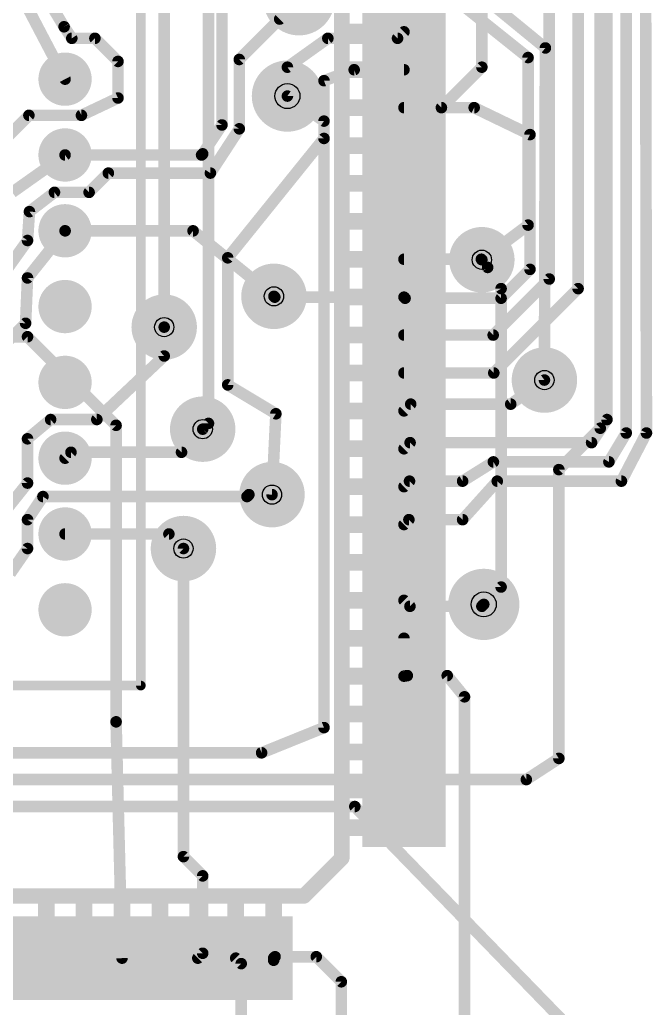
# Model space of a CAD drawing. Extents: x -10.2 to 81, y -3.9 to 69.4.
# Drawn here: x 60.71 to 69.05, y 25.18 to 38.22 of the extents above; entities that cross this region are included whole.
import ezdxf

# ---------------------------------------------------------------- set-up
doc = ezdxf.new("R2010")
doc.units = 0
for name, color, linetype in [('1', 22, 'CONTINUOUS'), ('16', 175, 'CONTINUOUS'), ('18', 82, 'CONTINUOUS'), ('21', 253, 'CONTINUOUS'), ('22', 253, 'CONTINUOUS'), ('29', 253, 'CONTINUOUS'), ('30', 253, 'CONTINUOUS'), ('31', 253, 'CONTINUOUS'), ('32', 253, 'CONTINUOUS'), ('44', 253, 'CONTINUOUS'), ('52', 253, 'CONTINUOUS')]:
    doc.layers.add(name, color=color, linetype=linetype)

# ---------------------------------------------------------------- blocks, each defined once
blk = doc.blocks.new('PIE')
at = {"const_width": 0.5}
blk.add_lwpolyline([(0, -0.25, 1), (0, 0.25, 1), (0, -0.25)], format="xyb", dxfattribs=at)
blk = doc.blocks.new('RECT')
blk.add_solid([(-0.5, -0.5), (0.5, -0.5), (-0.5, 0.5), (0.5, 0.5)])
blk = doc.blocks.new('ROUNDV')
at = {"const_width": 0.5}
blk.add_lwpolyline([(0, -0.25, 1), (0, 0.25, 1), (0, -0.25)], format="xyb", dxfattribs=at)

msp = doc.modelspace()

# ---------------------------------------------------------------- linework, layer by layer
at = {"layer": '1', "const_width": 0.1524}
for points in [[(61.3156, 43.0276), (67.6402, 37.846)], [(65.3796, 39.3446), (67.4116, 37.719)], [(68.3641, 32.8295), (68.3641, 39.3954)], [(60.325, 39.3009), (61.3028, 37.4341)], [(63.373, 36.83), (63.373, 38.9382)], [(63.6016, 37.6936), (64.389, 38.481)], [(64.135, 38.227), (64.389, 38.481)], [(61.2902, 38.1254), (61.1378, 38.3794)], [(61.3918, 37.973), (61.2902, 38.1254)], [(61.6966, 37.973), (61.3918, 37.973)], [(62.0014, 37.6682), (61.6966, 37.973)], [(67.6402, 37.846), (67.6275, 33.4645)], [(62.0014, 37.6682), (62.0014, 37.1856)], [(63.6016, 36.7792), (63.6016, 37.6936)], [(67.4116, 37.719), (67.4116, 35.5092)], [(62.0014, 37.1856), (61.5188, 36.957)], [(64.2366, 37.211), (64.7192, 36.8808)], [(60.8257, 36.957), (60.3028, 36.4341)], [(61.5188, 36.957), (60.8257, 36.957)], [(63.119, 36.449), (63.373, 36.83)], [(64.7192, 36.8808), (64.7192, 28.8798)], [(63.2206, 36.195), (63.6016, 36.7792)], [(63.1041, 36.4341), (63.119, 36.449)], [(60.6065, 35.941), (61.3028, 36.4341)], [(61.3028, 36.4341), (63.1041, 36.4341)], [(61.6204, 35.941), (61.8744, 36.195)], [(61.8744, 36.195), (63.2206, 36.195)], [(60.833, 35.687), (61.1632, 35.941)], [(61.1632, 35.941), (61.6204, 35.941)], [(60.8076, 35.306), (60.833, 35.687)], [(60.8076, 34.8119), (61.3028, 35.4341)], [(61.3039, 35.433), (61.3028, 35.4341)], [(62.992, 35.433), (61.3039, 35.433)], [(64.0588, 34.5694), (62.992, 35.433)], [(67.4116, 35.5092), (66.802, 35.052)], [(60.5536, 34.9504), (60.8076, 35.306)], [(66.802, 35.052), (66.8782, 34.9504)], [(66.8782, 34.9504), (67.056, 34.671)], [(60.7822, 34.2138), (60.8076, 34.8119)], [(67.056, 34.671), (67.056, 30.734)], [(60.5282, 33.9598), (60.7822, 34.2138)], [(62.611, 33.782), (62.611, 34.163)], [(61.722, 32.9438), (62.611, 33.782)], [(60.8076, 32.6898), (61.1124, 32.9438)], [(61.1124, 32.9438), (61.722, 32.9438)], [(63.119, 32.8168), (62.8396, 32.512)], [(67.818, 32.2834), (68.3641, 32.8295)], [(60.8076, 32.1056), (60.8076, 32.6898)], [(61.3807, 32.512), (61.3028, 32.4341)], [(62.8396, 32.512), (61.3807, 32.512)], [(67.818, 28.4734), (67.818, 32.2834)], [(60.3028, 31.4738), (60.8076, 32.1056)], [(61.0108, 31.9278), (60.8076, 31.623)], [(63.7032, 31.9278), (61.0108, 31.9278)], [(63.7032, 31.9278), (63.7286, 31.9532)], [(63.7286, 31.9532), (64.0334, 31.9532)], [(60.8076, 31.623), (60.8076, 31.242)], [(61.3028, 31.4341), (62.6729, 31.4341)], [(62.6729, 31.4341), (62.865, 31.242)], [(60.8076, 31.242), (60.579, 30.9118)], [(67.056, 30.734), (66.8274, 30.5054)], [(64.7192, 28.8798), (63.8962, 28.5471)], [(59.9084, 28.5471), (63.8962, 28.5471)], [(67.3887, 28.194), (67.818, 28.4734)], [(58.9686, 28.194), (67.3887, 28.194)], [(65.1256, 27.8384), (53.0098, 27.8384)], [(68.58, 24.2824), (65.1256, 27.8384)]]:
    msp.add_lwpolyline(points, dxfattribs=at)
at = {"layer": '1', "const_width": 0.0762}
for points in [[(64.1081, 38.2539, 1), (64.1619, 38.2001)], [(61.3219, 38.1465, 1), (61.2585, 38.1043)], [(61.2575, 38.1058, 1), (61.3229, 38.145)], [(61.3918, 38.0111, 1), (61.3918, 37.9349)], [(61.3601, 37.9519, 1), (61.4235, 37.9941)], [(61.7235, 37.9999, 1), (61.6697, 37.9461)], [(61.6966, 37.9349, 1), (61.6966, 38.0111)], [(67.6783, 37.8459, 1), (67.6021, 37.8461)], [(67.6161, 37.8165, 1), (67.6643, 37.8755)], [(62.0395, 37.6682, 1), (61.9633, 37.6682)], [(61.9745, 37.6413, 1), (62.0283, 37.6951)], [(63.6397, 37.6936, 1), (63.5635, 37.6936)], [(63.5747, 37.7205, 1), (63.6285, 37.6667)], [(67.4497, 37.719, 1), (67.3735, 37.719)], [(67.3878, 37.6892, 1), (67.4354, 37.7488)], [(61.269, 37.4164, 1), (61.3365, 37.4518)], [(61.9633, 37.1856, 1), (62.0395, 37.1856)], [(62.0177, 37.1512, 1), (61.9851, 37.22)], [(64.2581, 37.2424, 1), (64.2151, 37.1796)], [(60.8257, 36.9951, 1), (60.8257, 36.9189)], [(60.8526, 36.9301, 1), (60.7987, 36.9839)], [(61.5025, 36.9914, 1), (61.5351, 36.9226)], [(61.5188, 36.9189, 1), (61.5188, 36.9951)], [(63.4047, 36.8089, 1), (63.3413, 36.8511)], [(64.7573, 36.8808, 1), (64.6811, 36.8808)], [(64.6977, 36.8494, 1), (64.7407, 36.9122)], [(63.3349, 36.83, 1), (63.4111, 36.83)], [(63.5635, 36.7792, 1), (63.6397, 36.7792)], [(63.6335, 36.7584, 1), (63.5697, 36.8)], [(63.1459, 36.4221, 1), (63.0921, 36.4759)], [(61.3028, 36.4722, 1), (61.3028, 36.396)], [(61.3248, 36.403, 1), (61.2808, 36.4652)], [(63.0772, 36.4611, 1), (63.1311, 36.4072)], [(63.0873, 36.4701, 1), (63.1507, 36.4279)], [(63.1041, 36.396, 1), (63.1041, 36.4722)], [(61.8744, 36.2331, 1), (61.8744, 36.1569)], [(61.9013, 36.1681, 1), (61.8475, 36.2219)], [(63.1887, 36.2158, 1), (63.2525, 36.1742)], [(63.2206, 36.1569, 1), (63.2206, 36.2331)], [(61.1632, 35.9791, 1), (61.1632, 35.9029)], [(61.1864, 35.9108, 1), (61.14, 35.9712)], [(61.5935, 35.9679, 1), (61.6473, 35.9141)], [(61.6204, 35.9029, 1), (61.6204, 35.9791)], [(60.8098, 35.7172, 1), (60.8562, 35.6568)], [(60.871, 35.6845, 1), (60.795, 35.6895)], [(61.3297, 35.4611, 1), (61.2759, 35.4072)], [(61.3039, 35.4711, 1), (61.3039, 35.3949)], [(61.3326, 35.4104, 1), (61.273, 35.4578)], [(61.277, 35.4061, 1), (61.3308, 35.4599)], [(63.016, 35.4626, 1), (62.968, 35.4034)], [(62.992, 35.3949, 1), (62.992, 35.4711)], [(67.3735, 35.5092, 1), (67.4497, 35.5092)], [(67.4345, 35.4787, 1), (67.3887, 35.5397)], [(60.7696, 35.3085, 1), (60.8456, 35.3035)], [(60.8386, 35.2839, 1), (60.7766, 35.3281)], [(66.8325, 35.0749, 1), (66.7715, 35.0291)], [(66.7791, 35.0825, 1), (66.8249, 35.0215)], [(66.9103, 34.9709, 1), (66.8461, 34.9299)], [(66.8477, 34.9275, 1), (66.9087, 34.9733)], [(60.8457, 34.8103, 1), (60.7695, 34.8135)], [(60.7778, 34.8356, 1), (60.8374, 34.7882)], [(67.0941, 34.671, 1), (67.0179, 34.671)], [(67.0239, 34.6505, 1), (67.0881, 34.6915)], [(64.0348, 34.5398, 1), (64.0828, 34.599)], [(60.7441, 34.2154, 1), (60.8203, 34.2122)], [(60.8091, 34.1869, 1), (60.7553, 34.2407)], [(62.6491, 34.163, 1), (62.5729, 34.163)], [(62.5729, 33.782, 1), (62.6491, 33.782)], [(62.6371, 33.7543, 1), (62.5849, 33.8097)], [(67.5894, 33.4646, 1), (67.6656, 33.4644)], [(61.1124, 32.9819, 1), (61.1124, 32.9057)], [(61.1368, 32.9145, 1), (61.088, 32.9731)], [(61.6959, 32.9715, 1), (61.7481, 32.9161)], [(61.722, 32.9057, 1), (61.722, 32.9819)], [(63.1471, 32.7911, 1), (63.0909, 32.8425)], [(68.326, 32.8295, 1), (68.4022, 32.8295)], [(68.391, 32.8026, 1), (68.3372, 32.8564)], [(60.8457, 32.6898, 1), (60.7695, 32.6898)], [(60.7832, 32.7191, 1), (60.832, 32.6605)], [(61.2759, 32.4611, 1), (61.3297, 32.4072)], [(61.3807, 32.5501, 1), (61.3807, 32.4739)], [(61.4076, 32.4851, 1), (61.3537, 32.5389)], [(62.8115, 32.5377, 1), (62.8677, 32.4863)], [(62.8396, 32.4739, 1), (62.8396, 32.5501)], [(67.8561, 32.2834, 1), (67.7799, 32.2834)], [(67.7911, 32.3103, 1), (67.8449, 32.2565)], [(60.7695, 32.1056, 1), (60.8457, 32.1056)], [(60.8374, 32.0818, 1), (60.7778, 32.1294)], [(61.0108, 31.9659, 1), (61.0108, 31.8897)], [(61.0425, 31.9067, 1), (60.9791, 31.9489)], [(63.6763, 31.9547, 1), (63.7301, 31.9009)], [(63.7286, 31.9913, 1), (63.7286, 31.9151)], [(63.7555, 31.9263, 1), (63.7017, 31.9801)], [(63.7032, 31.8897, 1), (63.7032, 31.9659)], [(64.0334, 31.9151, 1), (64.0334, 31.9913)], [(60.8457, 31.623, 1), (60.7695, 31.623)], [(60.7759, 31.6441, 1), (60.8393, 31.6019)], [(61.3028, 31.4722, 1), (61.3028, 31.396)], [(62.6998, 31.4611, 1), (62.6459, 31.4072)], [(62.6729, 31.396, 1), (62.6729, 31.4722)], [(60.8389, 31.2203, 1), (60.7763, 31.2637)], [(62.8381, 31.2151, 1), (62.8919, 31.2689)], [(60.7695, 31.242, 1), (60.8457, 31.242)], [(67.0829, 30.7071, 1), (67.0291, 30.7609)], [(67.0179, 30.734, 1), (67.0941, 30.734)], [(66.8005, 30.5323, 1), (66.8543, 30.4785)], [(64.7335, 28.8445, 1), (64.7049, 28.9151)], [(64.6811, 28.8798, 1), (64.7573, 28.8798)], [(63.882, 28.5824, 1), (63.9105, 28.5117)], [(63.8962, 28.509, 1), (63.8962, 28.5852)], [(67.7799, 28.4734, 1), (67.8561, 28.4734)], [(67.8388, 28.4415, 1), (67.7972, 28.5053)], [(67.368, 28.2259, 1), (67.4095, 28.1621)], [(67.3887, 28.1559, 1), (67.3887, 28.2321)], [(65.1529, 27.8649, 1), (65.0983, 27.8119)], [(65.1256, 27.8003, 1), (65.1256, 27.8765)]]:
    msp.add_lwpolyline(points, format="xyb", dxfattribs=at)
at = {"layer": '16', "const_width": 0.1524}
for points in [[(66.802, 37.592), (66.802, 40.259)], [(68.961, 39.878), (68.9737, 32.766)], [(68.707, 39.751), (68.707, 32.766)], [(68.453, 39.624), (68.453, 32.9438)], [(63.1952, 32.893), (63.1952, 38.989)], [(67.691, 34.798), (67.691, 38.862)], [(68.072, 34.671), (68.072, 38.862)], [(62.611, 34.163), (62.611, 38.608)], [(65.6894, 37.973), (65.7747, 38.0584)], [(64.2366, 37.592), (64.77, 37.973)], [(64.77, 37.973), (65.6894, 37.973)], [(64.2366, 37.211), (64.2366, 37.592)], [(65.1174, 37.5584), (64.7192, 37.4142)], [(65.7747, 37.5584), (65.1174, 37.5584)], [(66.2684, 37.0584), (66.802, 37.592)], [(64.7192, 37.4142), (64.7192, 36.6522)], [(65.7747, 37.0584), (66.7006, 37.0584)], [(65.7747, 37.0584), (66.2684, 37.0584)], [(66.7006, 37.0584), (67.437, 36.703)], [(67.437, 36.703), (67.437, 34.925)], [(63.4492, 35.0774), (64.7192, 36.6522)], [(63.4492, 35.0774), (63.4492, 33.401)], [(65.7747, 35.0584), (66.7956, 35.0584)], [(66.7956, 35.0584), (66.802, 35.052)], [(67.437, 34.925), (67.056, 34.544)], [(66.9514, 34.0584), (67.691, 34.798)], [(66.9594, 33.5584), (68.072, 34.671)], [(64.0588, 34.5694), (64.0698, 34.5584)], [(64.0698, 34.5584), (65.7747, 34.5584)], [(65.7891, 34.544), (65.7747, 34.5584)], [(67.056, 34.544), (65.7891, 34.544)], [(60.8076, 34.036), (57.023, 34.036)], [(60.8076, 34.036), (61.976, 32.8676)], [(65.7747, 34.0584), (66.9514, 34.0584)], [(65.7747, 33.5584), (66.9594, 33.5584)], [(67.6275, 33.4645), (67.183, 33.147)], [(63.4492, 33.401), (64.0842, 33.02)], [(65.8633, 33.147), (65.7747, 33.0584)], [(67.183, 33.147), (65.8633, 33.147)], [(64.0842, 33.02), (64.0334, 31.9532)], [(68.453, 32.9438), (68.2498, 32.639)], [(61.976, 28.956), (61.976, 32.8676)], [(63.119, 32.8168), (63.1952, 32.893)], [(68.707, 32.766), (68.4784, 32.385)], [(68.9737, 32.766), (68.6435, 32.131)], [(65.8554, 32.639), (65.7747, 32.5584)], [(68.2498, 32.639), (65.8554, 32.639)], [(66.9544, 32.385), (66.548, 32.131)], [(68.4784, 32.385), (66.9544, 32.385)], [(65.8474, 32.131), (65.7747, 32.0584)], [(66.548, 32.131), (65.8474, 32.131)], [(67.0052, 32.131), (66.548, 31.623)], [(68.6435, 32.131), (67.0052, 32.131)], [(65.8394, 31.623), (65.7747, 31.5584)], [(66.548, 31.623), (65.8394, 31.623)], [(62.865, 31.242), (62.865, 27.178)], [(65.8531, 30.48), (65.7747, 30.5584)], [(66.802, 30.48), (65.8531, 30.48)], [(66.8274, 30.5054), (66.802, 30.48)], [(65.7747, 30.0584), (65.7747, 29.5584)], [(65.8183, 29.5656), (65.7747, 29.5584)], [(66.3448, 29.5656), (65.8183, 29.5656)], [(66.5734, 29.2862), (66.3448, 29.5656)], [(66.5734, 24.511), (66.5734, 29.2862)], [(62.0547, 25.8384), (61.976, 28.956)], [(62.865, 27.178), (63.119, 26.924)], [(63.119, 26.924), (63.119, 25.9027)], [(63.119, 25.9027), (63.0547, 25.8384)], [(63.627, 25.7661), (63.5547, 25.8384)], [(63.627, 24.892), (63.627, 25.7661)], [(64.0547, 25.8384), (64.0735, 25.8572)], [(64.0547, 25.8384), (64.0547, 25.8105)], [(64.0735, 25.8572), (64.6176, 25.8572)], [(64.6176, 25.8572), (64.9478, 25.527)], [(64.9478, 25.527), (64.9478, 24.4348)]]:
    msp.add_lwpolyline(points, dxfattribs=at)
at = {"layer": '16', "const_width": 0.0762}
for points in [[(65.8017, 38.0314, 1), (65.7478, 38.0853)], [(64.77, 38.0111, 1), (64.77, 37.9349)], [(64.7921, 37.942, 1), (64.7479, 38.004)], [(65.6624, 37.9999, 1), (65.7163, 37.9461)], [(65.6894, 37.9349, 1), (65.6894, 38.0111)], [(64.2747, 37.592, 1), (64.1985, 37.592)], [(64.2145, 37.623, 1), (64.2587, 37.561)], [(65.1174, 37.5965, 1), (65.1174, 37.5203)], [(65.1304, 37.5226, 1), (65.1044, 37.5942)], [(65.7747, 37.5203, 1), (65.7747, 37.5965)], [(66.7639, 37.592, 1), (66.8401, 37.592)], [(66.8289, 37.5651, 1), (66.7751, 37.6189)], [(64.7573, 37.4142, 1), (64.6811, 37.4142)], [(64.7062, 37.45, 1), (64.7322, 37.3784)], [(64.1985, 37.211, 1), (64.2747, 37.211)], [(65.7747, 37.0965, 1), (65.7747, 37.0203)], [(65.7747, 37.0965, 1), (65.7747, 37.0203)], [(66.2414, 37.0853, 1), (66.2953, 37.0314)], [(66.2684, 37.0203, 1), (66.2684, 37.0965)], [(66.7172, 37.0927, 1), (66.6841, 37.0241)], [(66.7006, 37.0203, 1), (66.7006, 37.0965)], [(67.4751, 36.703, 1), (67.3989, 36.703)], [(67.4204, 36.6687, 1), (67.4536, 36.7373)], [(64.6811, 36.6522, 1), (64.7573, 36.6522)], [(64.7489, 36.6283, 1), (64.6895, 36.6761)], [(63.4873, 35.0774, 1), (63.4111, 35.0774)], [(63.4195, 35.1013, 1), (63.4789, 35.0535)], [(65.7747, 35.0965, 1), (65.7747, 35.0203)], [(66.8226, 35.0853, 1), (66.7687, 35.0314)], [(66.7751, 35.0251, 1), (66.8289, 35.0789)], [(66.7956, 35.0203, 1), (66.7956, 35.0965)], [(67.3989, 34.925, 1), (67.4751, 34.925)], [(67.4639, 34.8981, 1), (67.4101, 34.9519)], [(67.6529, 34.798, 1), (67.7291, 34.798)], [(67.7179, 34.7711, 1), (67.6641, 34.8249)], [(68.0339, 34.671, 1), (68.1101, 34.671)], [(68.0989, 34.6441, 1), (68.0451, 34.6979)], [(64.0857, 34.5963, 1), (64.0319, 34.5425)], [(64.0698, 34.5965, 1), (64.0698, 34.5203)], [(64.0429, 34.5314, 1), (64.0968, 34.5853)], [(65.8017, 34.5853, 1), (65.7478, 34.5314)], [(65.7891, 34.5821, 1), (65.7891, 34.5059)], [(65.7622, 34.5171, 1), (65.8161, 34.5709)], [(65.7747, 34.5203, 1), (65.7747, 34.5965)], [(67.0291, 34.5709, 1), (67.0829, 34.5171)], [(67.056, 34.5059, 1), (67.056, 34.5821)], [(62.5729, 34.163, 1), (62.6491, 34.163)], [(60.8345, 34.0629, 1), (60.7807, 34.0091)], [(60.8076, 33.9979, 1), (60.8076, 34.0741)], [(65.7747, 34.0965, 1), (65.7747, 34.0203)], [(66.9244, 34.0853, 1), (66.9783, 34.0314)], [(66.9514, 34.0203, 1), (66.9514, 34.0965)], [(65.7747, 33.5965, 1), (65.7747, 33.5203)], [(66.9324, 33.5853, 1), (66.9863, 33.5314)], [(66.9594, 33.5203, 1), (66.9594, 33.5965)], [(67.6496, 33.4335, 1), (67.6054, 33.4955)], [(63.4688, 33.4337, 1), (63.4296, 33.3683)], [(63.4111, 33.401, 1), (63.4873, 33.401)], [(65.7478, 33.0853, 1), (65.8017, 33.0314)], [(65.8633, 33.1851, 1), (65.8633, 33.1089)], [(65.8903, 33.1201, 1), (65.8364, 33.1739)], [(67.1609, 33.178, 1), (67.2051, 33.116)], [(67.183, 33.1089, 1), (67.183, 33.1851)], [(64.1223, 33.0182, 1), (64.0461, 33.0218)], [(64.0646, 32.9873, 1), (64.1038, 33.0527)], [(68.4847, 32.9227, 1), (68.4213, 32.9649)], [(62.0141, 32.8676, 1), (61.9379, 32.8676)], [(61.9491, 32.8407, 1), (62.0029, 32.8945)], [(63.0921, 32.8437, 1), (63.1459, 32.7899)], [(63.1571, 32.893, 1), (63.2333, 32.893)], [(63.2221, 32.8661, 1), (63.1683, 32.9199)], [(68.4149, 32.9438, 1), (68.4911, 32.9438)], [(68.6689, 32.766, 1), (68.7451, 32.766)], [(68.7397, 32.7464, 1), (68.6743, 32.7856)], [(68.9356, 32.7659, 1), (69.0118, 32.7661)], [(69.0075, 32.7484, 1), (68.9399, 32.7836)], [(65.7478, 32.5853, 1), (65.8017, 32.5314)], [(65.8554, 32.6771, 1), (65.8554, 32.6009)], [(65.8823, 32.6121, 1), (65.8284, 32.6659)], [(68.2181, 32.6601, 1), (68.2815, 32.6179)], [(68.2498, 32.6009, 1), (68.2498, 32.6771)], [(66.9544, 32.4231, 1), (66.9544, 32.3469)], [(66.9746, 32.3527, 1), (66.9342, 32.4173)], [(68.4457, 32.4046, 1), (68.5111, 32.3654)], [(68.4784, 32.3469, 1), (68.4784, 32.4231)], [(65.7478, 32.0853, 1), (65.8017, 32.0314)], [(65.8474, 32.1691, 1), (65.8474, 32.0929)], [(65.8743, 32.1041, 1), (65.8204, 32.1579)], [(66.5278, 32.1633, 1), (66.5682, 32.0987)], [(66.548, 32.0929, 1), (66.548, 32.1691)], [(67.0052, 32.1691, 1), (67.0052, 32.0929)], [(67.0335, 32.1055, 1), (66.9769, 32.1565)], [(68.6097, 32.1486, 1), (68.6773, 32.1134)], [(68.6435, 32.0929, 1), (68.6435, 32.1691)], [(63.9953, 31.955, 1), (64.0715, 31.9514)], [(65.8394, 31.6611, 1), (65.8394, 31.5849)], [(65.8663, 31.5961, 1), (65.8124, 31.6499)], [(66.548, 31.5849, 1), (66.548, 31.6611)], [(65.7478, 31.5853, 1), (65.8017, 31.5314)], [(66.5197, 31.6485, 1), (66.5763, 31.5975)], [(62.9031, 31.242, 1), (62.8269, 31.242)], [(65.8017, 30.5853, 1), (65.7478, 30.5314)], [(65.8531, 30.5181, 1), (65.8531, 30.4419)], [(65.8262, 30.4531, 1), (65.8801, 30.5069)], [(66.7751, 30.5069, 1), (66.8289, 30.4531)], [(66.8543, 30.4785, 1), (66.8005, 30.5323)], [(66.802, 30.4419, 1), (66.802, 30.5181)], [(65.8128, 30.0584, 1), (65.7366, 30.0584)], [(65.7685, 29.596, 1), (65.781, 29.5208)], [(65.8183, 29.6037, 1), (65.8183, 29.5275)], [(65.8245, 29.528, 1), (65.8121, 29.6032)], [(66.3743, 29.5897, 1), (66.3153, 29.5415)], [(66.3448, 29.5275, 1), (66.3448, 29.6037)], [(65.7366, 29.5584, 1), (65.8128, 29.5584)], [(66.6115, 29.2862, 1), (66.5353, 29.2862)], [(66.5439, 29.2621, 1), (66.6029, 29.3103)], [(62.0141, 28.957, 1), (61.9379, 28.955)], [(61.9379, 28.956, 1), (62.0141, 28.956)], [(62.8919, 27.2049, 1), (62.8381, 27.1511)], [(62.8269, 27.178, 1), (62.9031, 27.178)], [(63.1571, 26.924, 1), (63.0809, 26.924)], [(63.0921, 26.8971, 1), (63.1459, 26.9509)], [(63.1459, 25.8757, 1), (63.0921, 25.9296)], [(62.0166, 25.8374, 1), (62.0928, 25.8393)], [(63.0278, 25.8653, 1), (63.0817, 25.8114)], [(63.0809, 25.9027, 1), (63.1571, 25.9027)], [(63.5817, 25.8653, 1), (63.5278, 25.8114)], [(63.6651, 25.7661, 1), (63.5889, 25.7661)], [(63.6001, 25.7392, 1), (63.6539, 25.7931)], [(64.0928, 25.8384, 1), (64.0166, 25.8384)], [(64.0278, 25.8653, 1), (64.0817, 25.8114)], [(64.0166, 25.8105, 1), (64.0928, 25.8105)], [(64.0735, 25.8953, 1), (64.0735, 25.8191)], [(64.1005, 25.8303, 1), (64.0466, 25.8841)], [(64.6445, 25.8841, 1), (64.5907, 25.8303)], [(64.6176, 25.8191, 1), (64.6176, 25.8953)], [(64.9859, 25.527, 1), (64.9097, 25.527)], [(64.9209, 25.5001, 1), (64.9747, 25.5539)]]:
    msp.add_lwpolyline(points, format="xyb", dxfattribs=at)
at = {"layer": '21', "const_width": 0.127}
for points in [[(62.3028, 29.4341), (62.3028, 38.4341)], [(53.3028, 29.4341), (62.3028, 29.4341)]]:
    msp.add_lwpolyline(points, dxfattribs=at)
at = {"layer": '21', "const_width": 0.0635}
for points in [[(62.3028, 29.4024, 1), (62.3028, 29.4659)], [(62.271, 29.4341, 1), (62.3345, 29.4341)]]:
    msp.add_lwpolyline(points, format="xyb", dxfattribs=at)
at = {"layer": '22', "const_width": 0.2032}
for points in [[(64.9547, 39.9584), (64.9547, 27.1584)], [(64.4547, 26.6584), (64.9547, 27.1584)], [(64.4547, 26.6584), (51.6547, 26.6584)]]:
    msp.add_lwpolyline(points, dxfattribs=at)
at = {"layer": '22', "const_width": 0.1016}
for points in [[(64.9907, 27.1225, 1), (64.9188, 27.1943)], [(64.9039, 27.1584, 1), (65.0055, 27.1584)], [(64.4188, 26.6943, 1), (64.4907, 26.6225)], [(64.4547, 26.6076, 1), (64.4547, 26.7092)]]:
    msp.add_lwpolyline(points, format="xyb", dxfattribs=at)
at = {"layer": '44'}
for centre, radius in [((64.2366, 37.211), 0.1651), ((66.802, 35.052), 0.127), ((64.0588, 34.5694), 0.127), ((62.611, 34.163), 0.127), ((67.6275, 33.4645), 0.127), ((63.119, 32.8168), 0.127), ((64.0334, 31.9532), 0.127), ((62.865, 31.242), 0.127), ((66.8274, 30.5054), 0.1651)]:
    msp.add_circle(centre, radius, dxfattribs=at)

# ---------------------------------------------------------------- block references
at = {"layer": '1', "xscale": 0.5, "yscale": 0.5}
for p in [(61.3028, 37.4341), (61.3028, 36.4341), (61.3028, 35.4341), (61.3028, 34.4341), (61.3028, 33.4341), (61.3028, 32.4341), (61.3028, 31.4341), (61.3028, 30.4341)]:
    msp.add_blockref('PIE', p, dxfattribs=at)
at = {"layer": '16', "rotation": 180}
for p, xscale, yscale in [((65.7747, 38.0584), 0.9, 0.3), ((65.7747, 37.5584), 0.9, 0.3), ((65.7747, 37.0584), 0.9, 0.3), ((65.7747, 36.5584), 0.9, 0.3), ((65.7747, 36.0584), 0.9, 0.3), ((65.7747, 35.5584), 0.9, 0.3), ((65.7747, 35.0584), 0.9, 0.3), ((65.7747, 34.5584), 0.9, 0.3), ((65.7747, 34.0584), 0.9, 0.3), ((65.7747, 33.5584), 0.9, 0.3), ((65.7747, 33.0584), 0.9, 0.3), ((65.7747, 32.5584), 0.9, 0.3), ((65.7747, 32.0584), 0.9, 0.3), ((65.7747, 31.5584), 0.9, 0.3), ((65.7747, 31.0584), 0.9, 0.3), ((65.7747, 30.5584), 0.9, 0.3), ((65.7747, 30.0584), 0.9, 0.3), ((65.7747, 29.5584), 0.9, 0.3), ((65.7747, 29.0584), 0.9, 0.3), ((65.7747, 28.5584), 0.9, 0.3), ((65.7747, 28.0584), 0.9, 0.3), ((65.7747, 27.5584), 0.9, 0.3), ((61.0547, 25.8384), 0.3, 0.9), ((61.5547, 25.8384), 0.3, 0.9), ((62.0547, 25.8384), 0.3, 0.9), ((62.5547, 25.8384), 0.3, 0.9), ((63.0547, 25.8384), 0.3, 0.9), ((63.5547, 25.8384), 0.3, 0.9), ((64.0547, 25.8384), 0.3, 0.9)]:
    msp.add_blockref('RECT', p, dxfattribs=dict(at, xscale=xscale, yscale=yscale))
at = {"layer": '18'}
for p, xscale, yscale in [((64.389, 38.481), 0.7366, 0.7366), ((64.389, 38.481), 0.7366, 0.7366), ((64.2366, 37.211), 0.7366, 0.7366), ((64.2366, 37.211), 0.7366, 0.7366), ((66.802, 35.052), 0.6604, 0.6604), ((66.802, 35.052), 0.6604, 0.6604), ((64.0588, 34.5694), 0.6604, 0.6604), ((64.0588, 34.5694), 0.6604, 0.6604), ((62.611, 34.163), 0.6604, 0.6604), ((62.611, 34.163), 0.6604, 0.6604), ((67.6275, 33.4645), 0.6604, 0.6604), ((67.6275, 33.4645), 0.6604, 0.6604), ((63.119, 32.8168), 0.6604, 0.6604), ((63.119, 32.8168), 0.6604, 0.6604), ((64.0334, 31.9532), 0.6604, 0.6604), ((64.0334, 31.9532), 0.6604, 0.6604), ((62.865, 31.242), 0.6604, 0.6604), ((62.865, 31.242), 0.6604, 0.6604), ((66.8274, 30.5054), 0.7366, 0.7366), ((66.8274, 30.5054), 0.7366, 0.7366)]:
    msp.add_blockref('ROUNDV', p, dxfattribs=dict(at, xscale=xscale, yscale=yscale))
at = {"layer": '29'}
for name, p, xscale, yscale in [('ROUNDV', (64.389, 38.481), 0.9398, 0.9398), ('PIE', (61.3028, 37.4341), 0.7032, 0.7032), ('ROUNDV', (64.2366, 37.211), 0.9398, 0.9398), ('PIE', (61.3028, 36.4341), 0.7032, 0.7032), ('PIE', (61.3028, 35.4341), 0.7032, 0.7032), ('ROUNDV', (66.802, 35.052), 0.8636, 0.8636), ('ROUNDV', (64.0588, 34.5694), 0.8636, 0.8636), ('PIE', (61.3028, 34.4341), 0.7032, 0.7032), ('ROUNDV', (62.611, 34.163), 0.8636, 0.8636), ('PIE', (61.3028, 33.4341), 0.7032, 0.7032), ('ROUNDV', (67.6275, 33.4645), 0.8636, 0.8636), ('ROUNDV', (63.119, 32.8168), 0.8636, 0.8636), ('PIE', (61.3028, 32.4341), 0.7032, 0.7032), ('ROUNDV', (64.0334, 31.9532), 0.8636, 0.8636), ('PIE', (61.3028, 31.4341), 0.7032, 0.7032), ('ROUNDV', (62.865, 31.242), 0.8636, 0.8636), ('ROUNDV', (66.8274, 30.5054), 0.9398, 0.9398), ('PIE', (61.3028, 30.4341), 0.7032, 0.7032)]:
    msp.add_blockref(name, p, dxfattribs=dict(at, xscale=xscale, yscale=yscale))
at = {"layer": '30'}
for p, xscale, yscale in [((64.389, 38.481), 0.9398, 0.9398), ((64.2366, 37.211), 0.9398, 0.9398), ((66.802, 35.052), 0.8636, 0.8636), ((64.0588, 34.5694), 0.8636, 0.8636), ((62.611, 34.163), 0.8636, 0.8636), ((67.6275, 33.4645), 0.8636, 0.8636), ((63.119, 32.8168), 0.8636, 0.8636), ((64.0334, 31.9532), 0.8636, 0.8636), ((62.865, 31.242), 0.8636, 0.8636), ((66.8274, 30.5054), 0.9398, 0.9398)]:
    msp.add_blockref('ROUNDV', p, dxfattribs=dict(at, xscale=xscale, yscale=yscale))
at = {"layer": '30', "rotation": 180}
for p, xscale, yscale in [((65.7747, 38.0584), 1.1032, 0.5032), ((65.7747, 37.5584), 1.1032, 0.5032), ((65.7747, 37.0584), 1.1032, 0.5032), ((65.7747, 36.5584), 1.1032, 0.5032), ((65.7747, 36.0584), 1.1032, 0.5032), ((65.7747, 35.5584), 1.1032, 0.5032), ((65.7747, 35.0584), 1.1032, 0.5032), ((65.7747, 34.5584), 1.1032, 0.5032), ((65.7747, 34.0584), 1.1032, 0.5032), ((65.7747, 33.5584), 1.1032, 0.5032), ((65.7747, 33.0584), 1.1032, 0.5032), ((65.7747, 32.5584), 1.1032, 0.5032), ((65.7747, 32.0584), 1.1032, 0.5032), ((65.7747, 31.5584), 1.1032, 0.5032), ((65.7747, 31.0584), 1.1032, 0.5032), ((65.7747, 30.5584), 1.1032, 0.5032), ((65.7747, 30.0584), 1.1032, 0.5032), ((65.7747, 29.5584), 1.1032, 0.5032), ((65.7747, 29.0584), 1.1032, 0.5032), ((65.7747, 28.5584), 1.1032, 0.5032), ((65.7747, 28.0584), 1.1032, 0.5032), ((65.7747, 27.5584), 1.1032, 0.5032), ((60.5547, 25.8384), 0.5032, 1.1032), ((61.0547, 25.8384), 0.5032, 1.1032), ((61.5547, 25.8384), 0.5032, 1.1032), ((62.0547, 25.8384), 0.5032, 1.1032), ((62.5547, 25.8384), 0.5032, 1.1032), ((63.0547, 25.8384), 0.5032, 1.1032), ((63.5547, 25.8384), 0.5032, 1.1032), ((64.0547, 25.8384), 0.5032, 1.1032)]:
    msp.add_blockref('RECT', p, dxfattribs=dict(at, xscale=xscale, yscale=yscale))
at = {"layer": '31', "xscale": 0.5, "yscale": 0.5}
for p in [(61.3028, 37.4341), (61.3028, 36.4341), (61.3028, 35.4341), (61.3028, 34.4341), (61.3028, 33.4341), (61.3028, 32.4341), (61.3028, 31.4341), (61.3028, 30.4341)]:
    msp.add_blockref('PIE', p, dxfattribs=at)
at = {"layer": '32', "rotation": 180}
for p, xscale, yscale in [((65.7747, 38.0584), 0.9, 0.3), ((65.7747, 37.5584), 0.9, 0.3), ((65.7747, 37.0584), 0.9, 0.3), ((65.7747, 36.5584), 0.9, 0.3), ((65.7747, 36.0584), 0.9, 0.3), ((65.7747, 35.5584), 0.9, 0.3), ((65.7747, 35.0584), 0.9, 0.3), ((65.7747, 34.5584), 0.9, 0.3), ((65.7747, 34.0584), 0.9, 0.3), ((65.7747, 33.5584), 0.9, 0.3), ((65.7747, 33.0584), 0.9, 0.3), ((65.7747, 32.5584), 0.9, 0.3), ((65.7747, 32.0584), 0.9, 0.3), ((65.7747, 31.5584), 0.9, 0.3), ((65.7747, 31.0584), 0.9, 0.3), ((65.7747, 30.5584), 0.9, 0.3), ((65.7747, 30.0584), 0.9, 0.3), ((65.7747, 29.5584), 0.9, 0.3), ((65.7747, 29.0584), 0.9, 0.3), ((65.7747, 28.5584), 0.9, 0.3), ((65.7747, 28.0584), 0.9, 0.3), ((65.7747, 27.5584), 0.9, 0.3), ((61.0547, 25.8384), 0.3, 0.9), ((61.5547, 25.8384), 0.3, 0.9), ((62.0547, 25.8384), 0.3, 0.9), ((62.5547, 25.8384), 0.3, 0.9), ((63.0547, 25.8384), 0.3, 0.9), ((63.5547, 25.8384), 0.3, 0.9), ((64.0547, 25.8384), 0.3, 0.9)]:
    msp.add_blockref('RECT', p, dxfattribs=dict(at, xscale=xscale, yscale=yscale))
at = {"layer": '52', "rotation": 180}
for p, xscale, yscale in [((65.5347, 38.0584), 1.1, 0.22), ((65.5347, 37.5584), 1.1, 0.22), ((65.5347, 37.0584), 1.1, 0.22), ((65.5347, 36.5584), 1.1, 0.22), ((65.5347, 36.0584), 1.1, 0.22), ((65.5347, 35.5584), 1.1, 0.22), ((65.5347, 35.0584), 1.1, 0.22), ((65.5347, 34.5584), 1.1, 0.22), ((65.5347, 34.0584), 1.1, 0.22), ((65.5347, 33.5584), 1.1, 0.22), ((65.5347, 33.0584), 1.1, 0.22), ((65.5347, 32.5584), 1.1, 0.22), ((65.5347, 32.0584), 1.1, 0.22), ((65.5347, 31.5584), 1.1, 0.22), ((65.5347, 31.0584), 1.1, 0.22), ((65.5347, 30.5584), 1.1, 0.22), ((65.5347, 30.0584), 1.1, 0.22), ((65.5347, 29.5584), 1.1, 0.22), ((65.5347, 29.0584), 1.1, 0.22), ((65.5347, 28.5584), 1.1, 0.22), ((65.5347, 28.0584), 1.1, 0.22), ((65.5347, 27.5584), 1.1, 0.22), ((61.0547, 26.0784), 0.22, 1.1), ((61.5547, 26.0784), 0.22, 1.1), ((62.0547, 26.0784), 0.22, 1.1), ((62.5547, 26.0784), 0.22, 1.1), ((63.0547, 26.0784), 0.22, 1.1), ((63.5547, 26.0784), 0.22, 1.1), ((64.0547, 26.0784), 0.22, 1.1)]:
    msp.add_blockref('RECT', p, dxfattribs=dict(at, xscale=xscale, yscale=yscale))

doc.saveas('drawing.dxf')
